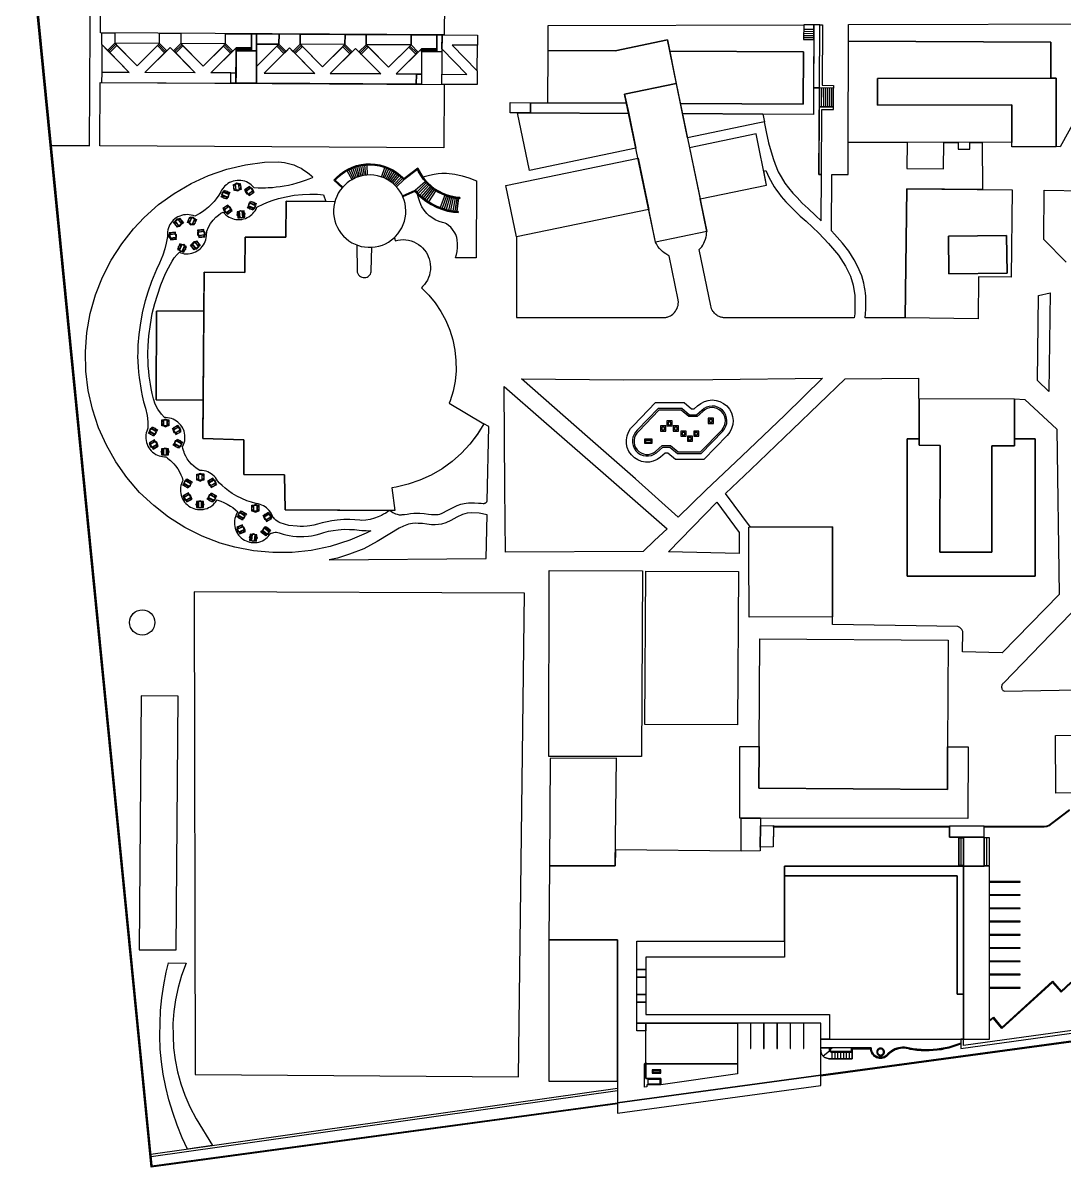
# Model space of a CAD drawing. Header units: centimetres. Extents: x 1797 to 35712, y 12309 to 53018.
# Drawn here: x 2903 to 23342, y 12309 to 34763 of the extents above; entities that cross this region are included whole.
import ezdxf

# ---------------------------------------------------------------- set-up
doc = ezdxf.new("R2010")
doc.units = ezdxf.units.CM
doc.header["$MEASUREMENT"] = 0
for name, color, linetype in [('Chair', 142, 'Continuous'), ('Classrooms', 1, 'Continuous'), ('Entrance', 2, 'Continuous'), ('Furniture', 2, 'Continuous'), ('Labs', 1, 'Continuous'), ('Library', 1, 'Continuous'), ('Meeting rooms', 1, 'Continuous'), ('Offices', 1, 'Continuous'), ('Stairs', 2, 'Continuous'), ('Storage', 40, 'Continuous'), ('Walls', 6, 'Continuous')]:
    doc.layers.add(name, color=color, linetype=linetype)

msp = doc.modelspace()

# ---------------------------------------------------------------- linework, layer by layer
at = {"layer": 'Chair'}
for points in [[(6841, 31451), (6854, 31480), (6965, 31436), (6954, 31407)], [(7067, 31598), (7082, 31478), (7051, 31474), (7035, 31594)], [(7170, 31612), (7186, 31492), (7154, 31488), (7138, 31607)], [(7371, 31530), (7351, 31554), (7255, 31484), (7273, 31459)], [(7443, 31444), (7422, 31468), (7326, 31398), (7345, 31373)], [(6794, 31349), (6808, 31378), (6919, 31335), (6907, 31306)], [(7483, 31218), (7470, 31189), (7358, 31233), (7370, 31262)], [(6827, 31118), (6847, 31093), (6943, 31164), (6925, 31189)], [(6898, 31032), (6918, 31007), (7014, 31078), (6996, 31103)], [(7156, 30939), (7141, 31059), (7109, 31055), (7125, 30935)], [(7260, 30952), (7244, 31072), (7212, 31068), (7228, 30948)], [(7436, 31117), (7423, 31088), (7312, 31131), (7323, 31160)], [(5862, 30849), (5887, 30867), (5962, 30774), (5938, 30755)], [(5953, 30913), (5979, 30932), (6053, 30839), (6029, 30819)], [(6211, 30946), (6165, 30834), (6136, 30846), (6182, 30958)], [(6308, 30906), (6261, 30794), (6232, 30807), (6278, 30918)], [(5776, 30644), (5782, 30613), (5900, 30626), (5897, 30657)], [(5795, 30534), (5800, 30503), (5919, 30516), (5915, 30547)], [(6457, 30676), (6452, 30707), (6333, 30694), (6336, 30663)], [(6476, 30566), (6470, 30597), (6352, 30584), (6355, 30553)], [(5969, 30304), (6016, 30415), (5986, 30428), (5940, 30316)], [(6065, 30264), (6112, 30375), (6082, 30387), (6036, 30276)], [(6293, 30328), (6267, 30310), (6193, 30403), (6217, 30423)], [(6384, 30393), (6358, 30374), (6284, 30468), (6308, 30487)], [(5666, 26976), (5666, 26855), (5634, 26855), (5634, 26976)], [(5770, 26976), (5770, 26855), (5738, 26855), (5738, 26976)], [(5367, 26714), (5383, 26741), (5488, 26683), (5473, 26656)], [(5426, 26809), (5443, 26835), (5547, 26778), (5532, 26751)], [(5941, 26867), (5956, 26839), (5855, 26776), (5838, 26803)], [(6013, 26743), (5996, 26770), (5892, 26712), (5907, 26685)], [(5381, 26522), (5398, 26495), (5503, 26553), (5488, 26580)], [(5977, 26443), (5961, 26416), (5856, 26474), (5871, 26501)], [(6037, 26538), (6020, 26511), (5916, 26568), (5931, 26596)], [(5441, 26428), (5458, 26401), (5562, 26458), (5547, 26486)], [(5658, 26285), (5658, 26406), (5626, 26406), (5626, 26285)], [(5762, 26285), (5762, 26405), (5730, 26405), (5730, 26285)], [(6348, 25910), (6348, 25790), (6316, 25790), (6316, 25910)], [(6452, 25911), (6452, 25790), (6421, 25790), (6421, 25911)], [(6649, 25800), (6632, 25827), (6527, 25770), (6542, 25742)], [(6043, 25692), (6059, 25719), (6164, 25661), (6149, 25634)], [(6102, 25787), (6119, 25813), (6223, 25756), (6208, 25729)], [(6708, 25706), (6691, 25733), (6587, 25675), (6602, 25648)], [(6046, 25482), (6062, 25455), (6167, 25513), (6152, 25540)], [(6105, 25388), (6122, 25361), (6226, 25418), (6211, 25446)], [(6645, 25386), (6628, 25359), (6523, 25416), (6538, 25444)], [(6704, 25480), (6687, 25453), (6583, 25511), (6598, 25538)], [(6342, 25250), (6342, 25371), (6310, 25371), (6310, 25250)], [(6446, 25250), (6446, 25370), (6414, 25370), (6414, 25250)], [(7169, 25161), (7187, 25187), (7290, 25127), (7274, 25100)], [(7431, 25299), (7431, 25179), (7399, 25179), (7399, 25299)], [(7535, 25300), (7535, 25179), (7504, 25179), (7504, 25300)], [(7722, 25161), (7736, 25133), (7635, 25070), (7619, 25097)], [(7107, 25068), (7125, 25095), (7227, 25034), (7212, 25007)], [(7793, 25037), (7777, 25064), (7672, 25006), (7687, 24979)], [(7100, 24865), (7113, 24836), (7224, 24881), (7212, 24910)], [(7148, 24764), (7161, 24735), (7272, 24780), (7260, 24809)], [(7383, 24605), (7394, 24725), (7363, 24728), (7351, 24608)], [(7487, 24595), (7498, 24715), (7467, 24718), (7455, 24598)], [(7691, 24722), (7671, 24698), (7576, 24770), (7595, 24795)], [(7764, 24807), (7743, 24783), (7648, 24855), (7667, 24880)]]:
    msp.add_lwpolyline(points, close=True, dxfattribs=at)
msp.add_lwpolyline([(5187, 16575), (5910, 16570), (5949, 21551), (5226, 21558), (5187, 16575)], dxfattribs=at)
at = {"layer": 'Classrooms'}
for points in [[(4424, 34565), (4432, 35810), (11183, 35772), (11176, 34527), (4424, 34565)], [(4412, 32349), (4419, 33594), (11171, 33556), (11164, 32311), (4412, 32349)]]:
    msp.add_lwpolyline(points, dxfattribs=at)
at = {"layer": 'Entrance'}
msp.add_lwpolyline([(14572, 13572), (14572, 13370), (18564, 13912), (18564, 14114), (14572, 13572)], dxfattribs=at)
at = {"layer": 'Furniture'}
for points in [[(4707, 34363), (5144, 33922), (5586, 34358), (4707, 34363)], [(6003, 34356), (6440, 33914), (6882, 34351), (6003, 34356)], [(4453, 34336), (4450, 33794), (4992, 33791), (4453, 34336)], [(5294, 33789), (5794, 34283), (6288, 33784), (5294, 33789)], [(7090, 34276), (7087, 33779), (6590, 33782), (7090, 34276)], [(7488, 33908), (7491, 34347), (7930, 34345), (7488, 33908)], [(7638, 33776), (8138, 34270), (8632, 33770), (7638, 33776)], [(8347, 34343), (8784, 33901), (9226, 34338), (8347, 34343)], [(8935, 33769), (9434, 34262), (9928, 33763), (8935, 33769)], [(9643, 34335), (10080, 33894), (10522, 34330), (9643, 34335)], [(10230, 33761), (10730, 34255), (10727, 33758), (10230, 33761)], [(11130, 34253), (11127, 33756), (11619, 33753), (11130, 34253)], [(11330, 34326), (11822, 33823), (11825, 34323), (11330, 34326)], [(21740, 31492), (20253, 31509), (20224, 28973), (19437, 28974), (19443, 29060), (19447, 29141), (19452, 29220), (19452, 29289), (19450, 29343), (19447, 29397), (19443, 29459), (19437, 29510), (19426, 29580), (19410, 29656), (19391, 29725), (19369, 29796), (19341, 29869), (19301, 29963), (19220, 30114), (19114, 30281), (18994, 30438), (18835, 30619), (18774, 30684), (18780, 31786), (19106, 31786), (19106, 32425), (20264, 32421), (20257, 31903), (20977, 31897), (20984, 32418), (21264, 32418), (21263, 32288), (21493, 32287), (21494, 32417), (21731, 32417), (21740, 31492)], [(17502, 31578), (17445, 31855), (17490, 31864), (17520, 31793), (17545, 31738), (17576, 31678), (17615, 31605), (17653, 31546), (17696, 31482), (17740, 31422), (17791, 31358), (17836, 31304), (17882, 31252), (17959, 31171), (18023, 31107), (18081, 31051), (18164, 30973), (18276, 30869), (18527, 30635), (18719, 30432), (18910, 30203), (19053, 29990), (19150, 29791), (19203, 29615), (19235, 29413), (19237, 29201), (19231, 29054), (19224, 28974), (16658, 28978), (16643, 28980), (16628, 28983), (16613, 28987), (16598, 28991), (16582, 28997), (16570, 29002), (16554, 29010), (16541, 29017), (16524, 29029), (16507, 29042), (16482, 29064), (16465, 29083), (16451, 29102), (16436, 29126), (16422, 29154), (16412, 29181), (16404, 29211), (16180, 30313), (16206, 30342), (16229, 30371), (16250, 30402), (16270, 30438), (16284, 30470), (16302, 30516), (16314, 30563), (16320, 30592), (16325, 30627), (16327, 30668), (16195, 31308), (17502, 31578)], [(6813, 31387), (6836, 31442), (6944, 31397), (6920, 31342), (6813, 31387)], [(7415, 31475), (7379, 31523), (7285, 31452), (7323, 31404), (7415, 31475)], [(7497, 31145), (7631, 31210), (7725, 31249), (7817, 31282), (7918, 31314), (8074, 31352), (8229, 31383), (8395, 31398), (8535, 31404), (8688, 31399), (8806, 31387), (8847, 31259), (8071, 31262), (8063, 30560), (7269, 30560), (7258, 29863), (6465, 29870), (6458, 29111), (5525, 29108), (5517, 27369), (6441, 27357), (6434, 26608), (7240, 26580), (7240, 25899), (8037, 25894), (8054, 25207), (10100, 25196), (10063, 25169), (10025, 25144), (9984, 25120), (9942, 25098), (9877, 25068), (9805, 25043), (9717, 25019), (9635, 25006), (9554, 24999), (9518, 25004), (9418, 25014), (9318, 25019), (9202, 25017), (9075, 25007), (8966, 24992), (8873, 24974), (8778, 24950), (8687, 24923), (8614, 24907), (8537, 24894), (8484, 24888), (8409, 24882), (8349, 24881), (8286, 24885), (8121, 24900), (7952, 24950), (7927, 24963), (7893, 24986), (7868, 25007), (7845, 25030), (7828, 25050), (7824, 25056), (7818, 25058), (7809, 25057), (7807, 25066), (7794, 25101), (7781, 25128), (7761, 25161), (7739, 25192), (7713, 25220), (7685, 25245), (7658, 25266), (7627, 25285), (7594, 25302), (7558, 25315), (7522, 25325), (7483, 25331), (7476, 25332), (7390, 25356), (7301, 25383), (7198, 25427), (7101, 25474), (7011, 25528), (6938, 25579), (6872, 25631), (6812, 25684), (6763, 25732), (6723, 25776), (6703, 25809), (6681, 25840), (6655, 25868), (6627, 25893), (6600, 25914), (6569, 25933), (6536, 25950), (6500, 25963), (6463, 25973), (6425, 25979), (6387, 25981), (6376, 25981), (6307, 26022), (6258, 26061), (6211, 26104), (6168, 26153), (6125, 26211), (6100, 26258), (6078, 26305), (6066, 26341), (6056, 26374), (6046, 26410), (6039, 26449), (6042, 26454), (6058, 26488), (6070, 26524), (6079, 26561), (6084, 26599), (6085, 26637), (6083, 26675), (6077, 26713), (6067, 26749), (6054, 26784), (6041, 26811), (6021, 26844), (5999, 26875), (5973, 26903), (5945, 26929), (5919, 26949), (5887, 26968), (5854, 26985), (5818, 26998), (5782, 27008), (5743, 27014), (5706, 27017), (5681, 27016), (5623, 27086), (5555, 27183), (5503, 27281), (5466, 27385), (5440, 27488), (5421, 27587), (5407, 27672), (5394, 27750), (5384, 27829), (5374, 27930), (5365, 28029), (5361, 28121), (5357, 28221), (5358, 28284), (5361, 28426), (5378, 28625), (5408, 28846), (5444, 29063), (5494, 29253), (5543, 29420), (5613, 29620), (5706, 29843), (5763, 29958), (5798, 30029), (5832, 30089), (5875, 30150), (5929, 30215), (5975, 30261), (6005, 30250), (6034, 30241), (6071, 30234), (6109, 30231), (6147, 30231), (6184, 30235), (6222, 30243), (6261, 30255), (6293, 30269), (6326, 30287), (6359, 30310), (6386, 30332), (6401, 30347), (6425, 30374), (6447, 30405), (6467, 30438), (6482, 30472), (6495, 30508), (6503, 30545), (6508, 30583), (6512, 30677), (6546, 30754), (6589, 30827), (6636, 30894), (6690, 30948), (6742, 30992), (6792, 31026), (6835, 31051), (6860, 31021), (6889, 30995), (6918, 30972), (6950, 30952), (6984, 30935), (7019, 30922), (7048, 30914), (7085, 30906), (7123, 30903), (7161, 30903), (7198, 30907), (7236, 30915), (7275, 30927), (7307, 30941), (7341, 30960), (7373, 30982), (7400, 31004), (7415, 31020), (7439, 31046), (7461, 31077), (7481, 31110), (7496, 31144), (7497, 31145)], [(7464, 31181), (7441, 31126), (7333, 31171), (7357, 31226), (7464, 31181)], [(6854, 31087), (6891, 31039), (6984, 31110), (6946, 31158), (6854, 31087)], [(12591, 30563), (12591, 28984), (15476, 28979), (15492, 28980), (15507, 28982), (15522, 28984), (15537, 28987), (15553, 28991), (15566, 28996), (15582, 29002), (15596, 29008), (15614, 29017), (15633, 29028), (15659, 29047), (15678, 29065), (15695, 29082), (15713, 29105), (15730, 29130), (15744, 29156), (15756, 29189), (15765, 29217), (15769, 29247), (15772, 29284), (15769, 29327), (15592, 30193), (15561, 30207), (15522, 30228), (15491, 30250), (15456, 30277), (15431, 30301), (15398, 30337), (15368, 30377), (15352, 30401), (15340, 30425), (15323, 30460), (15189, 31100), (12591, 30563)], [(5896, 30872), (5944, 30908), (6015, 30815), (5966, 30779), (5896, 30872)], [(5785, 30603), (5792, 30544), (5909, 30559), (5899, 30619), (5785, 30603)], [(6467, 30607), (6459, 30666), (6343, 30651), (6352, 30591), (6467, 30607)], [(6349, 30370), (6302, 30333), (6230, 30427), (6279, 30462), (6349, 30370)], [(5390, 26748), (5420, 26800), (5522, 26742), (5490, 26690), (5390, 26748)], [(5990, 26777), (5960, 26829), (5858, 26771), (5890, 26719), (5990, 26777)], [(10115, 25196), (10142, 25174), (10166, 25157), (10192, 25141), (10217, 25128), (10253, 25119), (10292, 25111), (10313, 25109), (10332, 25111), (10349, 25113), (10393, 25117), (10449, 25123), (10511, 25133), (10579, 25140), (10630, 25142), (10693, 25141), (10778, 25133), (10862, 25124), (10921, 25117), (10979, 25113), (11024, 25114), (11058, 25117), (11089, 25124), (11136, 25142), (11242, 25198), (11323, 25243), (11426, 25290), (11503, 25318), (11563, 25332), (11605, 25340), (11653, 25344), (11707, 25346), (11765, 25346), (11846, 25341), (11902, 25336), (11939, 25334), (11948, 25333), (11950, 25333), (11954, 25333), (11957, 25334), (11961, 25335), (11966, 25336), (11972, 25338), (11977, 25340), (11982, 25342), (11989, 25346), (11997, 25353), (12008, 25362), (12013, 25368), (12017, 25372), (12020, 25378), (12049, 26841), (11951, 26898), (11820, 26683), (11678, 26496), (11513, 26319), (11332, 26157), (11135, 26015), (10917, 25889), (10697, 25789), (10467, 25709), (10231, 25653), (10143, 25640), (10206, 25196), (10115, 25196)], [(5405, 26488), (5435, 26436), (5536, 26494), (5505, 26546), (5405, 26488)], [(6014, 26503), (5984, 26451), (5882, 26510), (5914, 26562), (6014, 26503)], [(6066, 25727), (6096, 25778), (6198, 25720), (6166, 25668), (6066, 25727)], [(6685, 25740), (6655, 25792), (6553, 25733), (6585, 25682), (6685, 25740)], [(6069, 25448), (6099, 25396), (6200, 25454), (6169, 25506), (6069, 25448)], [(6681, 25446), (6651, 25394), (6549, 25452), (6581, 25504), (6681, 25446)], [(7131, 25102), (7163, 25153), (7263, 25092), (7230, 25041), (7131, 25102)], [(11999, 24254), (12015, 25111), (11861, 25141), (11713, 25151), (11627, 25144), (11530, 25117), (11420, 25066), (11304, 25001), (11207, 24955), (11123, 24926), (11062, 24917), (10993, 24912), (10922, 24915), (10834, 24926), (10748, 24936), (10665, 24942), (10611, 24943), (10550, 24938), (10474, 24923), (10377, 24888), (10292, 24847), (10105, 24736), (9856, 24584), (9596, 24441), (9315, 24337), (9076, 24259), (8913, 24225), (11999, 24254)], [(7770, 25072), (7740, 25124), (7639, 25065), (7670, 25013), (7770, 25072)], [(7119, 24828), (7143, 24773), (7250, 24819), (7225, 24874), (7119, 24828)], [(7736, 24776), (7699, 24729), (7607, 24802), (7645, 24849), (7736, 24776)], [(23602, 21671), (22168, 21641), (22162, 21646), (22154, 21652), (22147, 21659), (22140, 21668), (22135, 21676), (22129, 21686), (22125, 21695), (22123, 21705), (22120, 21716), (22120, 21726), (22120, 21737), (22120, 21748), (22123, 21758), (22126, 21768), (22129, 21778), (22134, 21787), (22141, 21796), (22148, 21804), (22156, 21812), (22890, 22573), (23664, 23370)], [(23449, 19306), (23074, 19024), (23052, 19009), (23029, 18998), (23004, 18989), (22979, 18984), (22953, 18983), (21774, 18983), (21774, 18998), (22953, 18998), (22977, 18999), (23000, 19004), (23023, 19012), (23045, 19022), (23065, 19036), (23449, 19325)], [(21094, 18983), (17636, 18983), (17636, 18998), (21094, 18998), (21094, 18983)], [(21879, 15193), (21953, 15254), (22119, 15052), (23114, 15955), (23284, 15763), (23471, 15937)], [(23471, 15916), (23283, 15742), (23112, 15934), (22118, 15030), (21951, 15233), (21879, 15174), (21879, 15193)]]:
    msp.add_lwpolyline(points, dxfattribs=at)
for points in [[(14937, 32306), (12848, 31869), (12615, 32998), (12867, 32996), (14795, 32985)], [(15949, 32510), (15852, 32982), (17431, 32973), (17462, 32823), (17329, 32795)], [(9732, 24797), (9644, 24748), (9322, 24612), (8934, 24488), (8559, 24411), (8187, 24371), (7809, 24368), (7428, 24403), (7063, 24475), (6775, 24556), (6423, 24690), (6085, 24859), (5764, 25062), (5471, 25290), (5190, 25547), (4944, 25842), (4729, 26146), (4542, 26474), (4389, 26819), (4268, 27185), (4186, 27552), (4140, 27930), (4132, 28309), (4161, 28686), (4227, 29057), (4330, 29424), (4467, 29773), (4637, 30108), (4843, 30430), (5074, 30722), (5281, 30943), (5568, 31197), (5873, 31418), (6204, 31611), (6546, 31768), (6904, 31890), (7274, 31978), (7648, 32028), (7918, 32037), (8040, 32024), (8120, 32006), (8219, 31975), (8302, 31940), (8368, 31909), (8420, 31875), (8472, 31843), (8524, 31802), (8571, 31759), (8595, 31737), (8579, 31725), (8515, 31697), (8447, 31671), (8346, 31635), (8278, 31615), (8196, 31594), (8118, 31575), (8034, 31558), (7951, 31545), (7875, 31536), (7801, 31528), (7721, 31523), (7664, 31521), (7608, 31520), (7553, 31521), (7523, 31522), (7442, 31526), (7412, 31559), (7384, 31584), (7357, 31605), (7326, 31624), (7293, 31641), (7257, 31654), (7220, 31664), (7182, 31670), (7145, 31672), (7107, 31671), (7069, 31666), (7032, 31657), (6996, 31645), (6962, 31629), (6929, 31610), (6898, 31588), (6870, 31562), (6849, 31540), (6826, 31511), (6805, 31479), (6788, 31445), (6749, 31381), (6700, 31313), (6656, 31259), (6603, 31203), (6546, 31148), (6482, 31096), (6429, 31057), (6375, 31022), (6278, 30969), (6243, 30982), (6206, 30992), (6168, 30998), (6130, 31000), (6093, 30999), (6055, 30994), (6018, 30985), (5982, 30973), (5948, 30957), (5915, 30938), (5884, 30916), (5855, 30890), (5834, 30868), (5811, 30839), (5791, 30807), (5774, 30773), (5760, 30738), (5750, 30701), (5743, 30664), (5740, 30626), (5741, 30588), (5743, 30568), (5719, 30443), (5690, 30331), (5649, 30204), (5619, 30126), (5583, 30046), (5524, 29925), (5426, 29691), (5353, 29481), (5301, 29307), (5249, 29105), (5210, 28876), (5179, 28647), (5162, 28436), (5158, 28289), (5156, 28220), (5161, 28112), (5166, 28015), (5175, 27912), (5185, 27806), (5196, 27721), (5209, 27640), (5224, 27551), (5245, 27445), (5274, 27327), (5312, 27200), (5342, 27058), (5356, 26935), (5358, 26807), (5349, 26789), (5335, 26754), (5325, 26717), (5318, 26680), (5315, 26642), (5316, 26604), (5321, 26566), (5329, 26530), (5341, 26493), (5357, 26458), (5375, 26425), (5397, 26395), (5421, 26365), (5450, 26339), (5479, 26317), (5511, 26296), (5545, 26279), (5580, 26266), (5609, 26258), (5646, 26251), (5684, 26247), (5707, 26247), (5720, 26238), (5743, 26221), (5776, 26196), (5802, 26173), (5830, 26148), (5865, 26111), (5899, 26071), (5944, 26011), (5978, 25954), (6006, 25897), (6028, 25842), (6046, 25785), (6031, 25754), (6017, 25719), (6007, 25682), (6000, 25645), (5997, 25607), (5998, 25569), (6003, 25531), (6011, 25494), (6023, 25458), (6038, 25423), (6057, 25390), (6078, 25360), (6103, 25330), (6132, 25304), (6161, 25281), (6193, 25261), (6227, 25244), (6262, 25231), (6291, 25223), (6328, 25215), (6366, 25212), (6404, 25212), (6441, 25216), (6479, 25224), (6518, 25236), (6550, 25250), (6584, 25269), (6616, 25291), (6643, 25313), (6658, 25329), (6682, 25355), (6715, 25401), (6748, 25391), (6786, 25378), (6850, 25352), (6914, 25320), (6978, 25281), (7022, 25251), (7078, 25206), (7122, 25166), (7106, 25140), (7089, 25106), (7075, 25071), (7065, 25034), (7058, 24997), (7055, 24959), (7056, 24921), (7061, 24883), (7069, 24846), (7081, 24810), (7096, 24775), (7115, 24742), (7137, 24712), (7161, 24682), (7190, 24656), (7219, 24634), (7251, 24613), (7285, 24596), (7320, 24583), (7349, 24575), (7386, 24568), (7424, 24564), (7462, 24564), (7499, 24568), (7537, 24576), (7576, 24588), (7608, 24602), (7642, 24621), (7674, 24643), (7701, 24665), (7716, 24681), (7740, 24707), (7770, 24748), (7777, 24747), (7784, 24748), (7808, 24758), (7832, 24764), (7855, 24767), (7881, 24767), (7908, 24764), (7931, 24758), (7955, 24748), (8012, 24731), (8063, 24718), (8129, 24704), (8201, 24692), (8272, 24685), (8346, 24681), (8419, 24683), (8507, 24690), (8571, 24700), (8658, 24717), (8729, 24737), (8813, 24764), (8903, 24786), (8997, 24804), (9093, 24818), (9207, 24825), (9313, 24824), (9411, 24819), (9506, 24807), (9554, 24799), (9640, 24800)], [(6868, 31467), (6819, 31438), (6804, 31385), (6833, 31333), (6889, 31317), (6938, 31346), (6952, 31404), (6923, 31454)], [(7100, 31615), (7052, 31586), (7037, 31532), (7066, 31480), (7121, 31465), (7170, 31494), (7185, 31551), (7155, 31602)], [(7134, 31605), (7149, 31488), (7090, 31480), (7074, 31597)], [(7342, 31539), (7396, 31523), (7424, 31475), (7409, 31418), (7360, 31389), (7305, 31404), (7276, 31456), (7292, 31512)], [(7409, 31101), (7458, 31130), (7473, 31183), (7444, 31235), (7388, 31250), (7340, 31222), (7325, 31164), (7354, 31114)], [(6928, 31023), (6874, 31039), (6845, 31086), (6860, 31144), (6910, 31173), (6964, 31158), (6993, 31106), (6978, 31050)], [(7193, 30931), (7139, 30947), (7111, 30995), (7126, 31052), (7175, 31081), (7230, 31066), (7259, 31014), (7243, 30958)], [(7223, 30949), (7208, 31066), (7148, 31059), (7164, 30941)], [(5984, 30914), (5927, 30913), (5887, 30874), (5887, 30815), (5927, 30774), (5984, 30774), (6025, 30817), (6025, 30875)], [(6249, 30943), (6193, 30942), (6153, 30904), (6152, 30844), (6192, 30803), (6249, 30804), (6290, 30846), (6290, 30905)], [(6273, 30918), (6228, 30809), (6172, 30832), (6218, 30941)], [(5816, 30512), (5777, 30552), (5777, 30608), (5818, 30650), (5876, 30651), (5915, 30610), (5915, 30551), (5873, 30510)], [(6435, 30698), (6475, 30658), (6475, 30602), (6433, 30560), (6376, 30560), (6336, 30600), (6337, 30659), (6379, 30700)], [(5997, 30279), (5958, 30319), (5958, 30375), (5999, 30417), (6057, 30418), (6097, 30377), (6096, 30318), (6054, 30277)], [(6032, 30279), (6078, 30388), (6022, 30411), (5977, 30302)], [(6262, 30328), (6318, 30329), (6358, 30367), (6359, 30427), (6319, 30468), (6262, 30468), (6220, 30425), (6221, 30367)], [(23041, 27528), (22819, 27742), (22836, 29410), (23068, 29468)], [(15548, 24834), (15304, 24605), (15077, 24387), (12374, 24376), (12362, 25631), (12353, 27628), (13131, 26948), (14292, 25934)], [(20260, 23906), (22774, 23907), (22774, 23907), (22773, 26598), (22773, 26598), (22367, 26598), (22369, 27387), (22569, 27375), (23196, 26787), (23243, 23548), (22124, 22399), (21349, 22421), (21354, 22821), (21350, 22833), (21342, 22847), (21332, 22860), (21322, 22873), (21310, 22885), (21310, 22886), (21296, 22896), (21284, 22905), (21257, 22917), (18793, 22957), (18796, 23108), (18798, 23108), (18793, 24873), (17183, 24868), (16698, 25525), (17192, 26001), (18010, 26786), (19042, 27780), (20482, 27791), (20483, 27390), (20499, 27390), (20499, 27390), (20496, 26598), (20262, 26598), (20260, 26598)], [(5701, 26988), (5650, 26966), (5628, 26915), (5650, 26860), (5703, 26837), (5755, 26859), (5777, 26914), (5754, 26968)], [(5733, 26974), (5733, 26856), (5673, 26856), (5673, 26974)], [(15546, 26853), (15646, 26853), (15646, 26953), (15546, 26953)], [(16358, 26903), (16458, 26903), (16458, 27003), (16358, 27003)], [(16383, 26928), (16433, 26928), (16433, 26978), (16383, 26978)], [(5454, 26821), (5403, 26798), (5381, 26747), (5403, 26692), (5456, 26670), (5508, 26692), (5530, 26747), (5507, 26801)], [(5925, 26850), (5977, 26827), (5999, 26776), (5977, 26721), (5924, 26699), (5872, 26721), (5850, 26776), (5873, 26830)], [(15421, 26753), (15521, 26753), (15521, 26853), (15421, 26853)], [(15446, 26778), (15496, 26778), (15496, 26828), (15446, 26828)], [(15571, 26878), (15621, 26878), (15621, 26928), (15571, 26928)], [(15671, 26753), (15771, 26753), (15771, 26853), (15671, 26853)], [(15696, 26778), (15746, 26778), (15746, 26828), (15696, 26828)], [(15821, 26653), (15921, 26653), (15921, 26753), (15821, 26753)], [(15846, 26678), (15896, 26678), (15896, 26728), (15846, 26728)], [(16071, 26653), (16171, 26653), (16171, 26753), (16071, 26753)], [(16096, 26678), (16146, 26678), (16146, 26728), (16096, 26728)], [(5469, 26415), (5417, 26438), (5395, 26489), (5418, 26544), (5471, 26566), (5523, 26544), (5545, 26489), (5522, 26435)], [(5949, 26431), (6001, 26453), (6023, 26504), (6000, 26560), (5948, 26582), (5895, 26560), (5873, 26505), (5896, 26451)], [(15108, 26516), (15258, 26516), (15258, 26591), (15108, 26591)], [(15128, 26536), (15238, 26536), (15238, 26571), (15128, 26571)], [(15946, 26553), (16046, 26553), (16046, 26653), (15946, 26653)], [(15971, 26578), (16021, 26578), (16021, 26628), (15971, 26628)], [(5693, 26273), (5642, 26295), (5620, 26346), (5642, 26401), (5695, 26424), (5747, 26402), (5769, 26346), (5746, 26293)], [(5725, 26286), (5725, 26405), (5665, 26405), (5665, 26286)], [(6384, 25923), (6332, 25900), (6310, 25849), (6333, 25794), (6385, 25772), (6438, 25794), (6460, 25849), (6437, 25903)], [(6416, 25909), (6416, 25791), (6356, 25791), (6356, 25909)], [(6130, 25799), (6079, 25776), (6057, 25726), (6079, 25670), (6132, 25648), (6184, 25670), (6206, 25725), (6183, 25779)], [(6620, 25813), (6672, 25790), (6694, 25739), (6672, 25684), (6619, 25661), (6567, 25684), (6545, 25739), (6568, 25792)], [(6133, 25375), (6082, 25398), (6060, 25449), (6082, 25504), (6135, 25526), (6187, 25504), (6209, 25449), (6186, 25395)], [(6377, 25238), (6326, 25260), (6304, 25311), (6326, 25366), (6379, 25389), (6431, 25367), (6453, 25311), (6430, 25258)], [(6616, 25373), (6668, 25396), (6690, 25447), (6667, 25502), (6615, 25524), (6562, 25502), (6540, 25447), (6563, 25393)], [(6410, 25251), (6410, 25369), (6349, 25369), (6349, 25251)], [(7198, 25173), (7146, 25152), (7122, 25101), (7143, 25046), (7195, 25022), (7248, 25042), (7271, 25097), (7250, 25151)], [(7467, 25312), (7415, 25289), (7393, 25239), (7416, 25183), (7468, 25161), (7521, 25183), (7543, 25238), (7520, 25292)], [(7499, 25298), (7499, 25180), (7439, 25180), (7439, 25298)], [(16961, 24350), (15576, 24385), (16524, 25356), (16963, 24762)], [(7706, 25144), (7757, 25122), (7779, 25071), (7757, 25015), (7704, 24993), (7652, 25015), (7630, 25070), (7653, 25124)], [(7174, 24749), (7126, 24777), (7110, 24830), (7139, 24882), (7194, 24898), (7243, 24870), (7258, 24813), (7229, 24762)], [(7417, 24589), (7368, 24617), (7351, 24669), (7378, 24722), (7433, 24740), (7483, 24713), (7500, 24656), (7472, 24604)], [(7451, 24600), (7462, 24718), (7402, 24723), (7391, 24606)], [(7662, 24714), (7716, 24729), (7745, 24776), (7731, 24834), (7682, 24864), (7627, 24849), (7597, 24798), (7612, 24741)], [(22479, 17913), (21879, 17913), (21879, 17903), (22479, 17903)], [(22479, 17653), (21879, 17653), (21879, 17643), (22479, 17643)], [(22479, 17393), (21879, 17393), (21879, 17383), (22479, 17383)], [(22479, 17133), (21879, 17133), (21879, 17123), (22479, 17123)], [(22479, 16873), (21879, 16873), (21879, 16863), (22479, 16863)], [(22479, 16613), (21879, 16613), (21879, 16603), (22479, 16603)], [(22479, 16353), (21879, 16353), (21879, 16343), (22479, 16343)], [(22479, 16093), (21879, 16093), (21879, 16083), (22479, 16083)], [(22479, 15833), (21879, 15833), (21879, 15823), (22479, 15823)], [(17183, 14635), (17193, 14635), (17193, 15135), (17183, 15135)], [(17443, 14635), (17453, 14635), (17453, 15135), (17443, 15135)], [(17703, 14635), (17713, 14635), (17713, 15135), (17703, 15135)], [(17963, 14635), (17973, 14635), (17973, 15135), (17963, 15135)], [(18223, 14635), (18233, 14635), (18233, 15135), (18223, 15135)], [(19680, 14522), (19685, 14517), (19690, 14511), (19696, 14507), (19702, 14503), (19709, 14500), (19716, 14497), (19721, 14496), (19729, 14494), (19736, 14493), (19743, 14494), (19751, 14494), (19758, 14496), (19766, 14498), (19772, 14501), (19778, 14505), (19785, 14509), (19790, 14513), (19793, 14516), (19798, 14521), (19802, 14527), (19806, 14534), (19809, 14541), (19811, 14548), (19813, 14555), (19814, 14562), (19814, 14570), (19814, 14577), (19813, 14584), (19811, 14591), (19808, 14598), (19806, 14604), (19802, 14610), (19797, 14616), (19792, 14622), (19787, 14626), (19782, 14630), (19776, 14634), (19769, 14637), (19762, 14640), (19755, 14642), (19748, 14643), (19740, 14644), (19733, 14643), (19726, 14642), (19718, 14641), (19711, 14638), (19705, 14635), (19698, 14631), (19692, 14627), (19687, 14622), (19682, 14618), (19678, 14612), (19674, 14606), (19671, 14599), (19668, 14592), (19666, 14585), (19665, 14578), (19664, 14571), (19664, 14563), (19665, 14556), (19667, 14549), (19669, 14541), (19672, 14535), (19676, 14528)], [(19692, 14532), (19696, 14527), (19700, 14523), (19705, 14519), (19710, 14516), (19715, 14514), (19720, 14511), (19725, 14510), (19731, 14509), (19737, 14508), (19743, 14509), (19748, 14509), (19754, 14510), (19760, 14512), (19765, 14514), (19771, 14517), (19776, 14521), (19780, 14524), (19782, 14527), (19786, 14531), (19789, 14536), (19792, 14541), (19795, 14546), (19797, 14552), (19798, 14558), (19799, 14563), (19799, 14569), (19799, 14575), (19798, 14581), (19796, 14587), (19794, 14592), (19792, 14597), (19789, 14602), (19786, 14606), (19782, 14611), (19777, 14615), (19773, 14618), (19768, 14621), (19763, 14624), (19758, 14626), (19752, 14627), (19746, 14628), (19740, 14629), (19734, 14628), (19728, 14628), (19722, 14626), (19717, 14624), (19711, 14622), (19706, 14619), (19702, 14615), (19697, 14611), (19694, 14608), (19690, 14603), (19687, 14598), (19684, 14593), (19682, 14588), (19681, 14582), (19679, 14576), (19679, 14570), (19679, 14564), (19680, 14558), (19681, 14553), (19683, 14547), (19685, 14541), (19688, 14536)], [(15253, 14155), (15428, 14155), (15428, 14215), (15253, 14215)], [(15268, 14170), (15413, 14170), (15413, 14200), (15268, 14200)]]:
    msp.add_lwpolyline(points, close=True, dxfattribs=at)
at = {"layer": 'Labs'}
for points in [[(14753, 33186), (13206, 33194), (13212, 34222), (14527, 34214), (15555, 34427), (15730, 33576), (14715, 33367), (14753, 33186)], [(15811, 33180), (15600, 34208), (18227, 34193), (18221, 33166), (15811, 33180)], [(15323, 30460), (14715, 33367), (15730, 33576), (16327, 30668), (15323, 30460)], [(16195, 31308), (17502, 31578), (17295, 32584), (15989, 32314), (16195, 31308)], [(17854, 18213), (17854, 18023), (21244, 18023), (21244, 15700), (21364, 15700), (21364, 18213), (17854, 18213)], [(18734, 15305), (18734, 14817), (21364, 14817), (21364, 15700), (21244, 15700), (21244, 18023), (17854, 18023), (17854, 16430), (15133, 16430), (15133, 15305), (18734, 15305)]]:
    msp.add_lwpolyline(points, dxfattribs=at)
for points in [[(15189, 31100), (12591, 30563), (12383, 31569), (14979, 32106)], [(29273, 19682), (23181, 19650), (23175, 20782), (29266, 20814)]]:
    msp.add_lwpolyline(points, close=True, dxfattribs=at)
at = {"layer": 'Library'}
for points in [[(9152, 30631), (9197, 30576), (9249, 30529), (9303, 30487), (9363, 30449), (9425, 30418), (9491, 30393), (9544, 30378), (9611, 30365), (9682, 30359), (9752, 30359), (9820, 30366), (9890, 30381), (9962, 30404), (10021, 30429), (10083, 30463), (10142, 30504), (10192, 30546), (10220, 30573), (10264, 30623), (10305, 30679), (10341, 30741), (10370, 30804), (10393, 30869), (10409, 30938), (10419, 31007), (10421, 31077), (10417, 31147), (10405, 31217), (10387, 31284), (10363, 31349), (10339, 31399), (10304, 31459), (10262, 31516), (10214, 31569), (10163, 31615), (10114, 31652), (10055, 31689), (9994, 31719), (9929, 31743), (9861, 31762), (9791, 31773), (9721, 31778), (9652, 31775), (9583, 31766), (9514, 31750), (9448, 31727), (9385, 31698), (9324, 31662), (9267, 31622), (9214, 31574), (9176, 31534), (9133, 31480), (9095, 31420), (9063, 31358), (9038, 31294), (9019, 31226), (9007, 31157), (9002, 31087), (9003, 31017), (9012, 30947), (9027, 30879), (9049, 30812), (9077, 30748), (9112, 30687)], [(11387, 27735), (11348, 27536), (11290, 27343), (11274, 27298), (11951, 26898), (11824, 26691), (11678, 26496), (11513, 26319), (11332, 26157), (11135, 26015), (10917, 25889), (10697, 25789), (10467, 25709), (10231, 25653), (10143, 25640), (10206, 25196), (8054, 25207), (8037, 25894), (7240, 25899), (7240, 26580), (6434, 26608), (6465, 29870), (7258, 29863), (7269, 30560), (8063, 30560), (8071, 31262), (9028, 31258), (9019, 31226), (9007, 31157), (9002, 31087), (9003, 31017), (9012, 30947), (9027, 30879), (9049, 30812), (9077, 30748), (9112, 30687), (9152, 30631), (9197, 30576), (9249, 30529), (9303, 30487), (9363, 30449), (9425, 30418), (9457, 30406), (9464, 29892), (9468, 29871), (9475, 29848), (9492, 29821), (9511, 29800), (9532, 29785), (9557, 29773), (9580, 29767), (9609, 29765), (9634, 29768), (9659, 29776), (9683, 29788), (9706, 29809), (9717, 29823), (9725, 29834), (9735, 29856), (9742, 29878), (9743, 29900), (9753, 30359), (9820, 30366), (9890, 30381), (9962, 30404), (10021, 30429), (10083, 30463), (10142, 30504), (10196, 30549), (10212, 30488), (10264, 30500), (10316, 30507), (10369, 30509), (10423, 30506), (10475, 30497), (10527, 30484), (10576, 30465), (10624, 30442), (10669, 30414), (10712, 30381), (10750, 30346), (10785, 30306), (10817, 30262), (10843, 30216), (10861, 30180), (10879, 30130), (10893, 30079), (10901, 30025), (10904, 29972), (10902, 29919), (10894, 29867), (10883, 29815), (10865, 29765), (10843, 29717), (10815, 29670), (10784, 29628), (10749, 29588), (10725, 29565), (10869, 29423), (10997, 29267), (11110, 29100), (11207, 28921), (11285, 28734), (11344, 28540), (11385, 28341), (11405, 28140), (11407, 27937)]]:
    msp.add_lwpolyline(points, close=True, dxfattribs=at)
msp.add_lwpolyline([(6441, 27357), (5517, 27369), (5525, 29108), (6458, 29111), (6441, 27357)], dxfattribs=at)
at = {"layer": 'Meeting rooms'}
for points in [[(21056, 20556), (21051, 19722), (17350, 19744), (17355, 20562), (17368, 22674), (21069, 22651)], [(21455, 19147), (17380, 19155), (17003, 19156), (16974, 19156), (16976, 20563), (17355, 20562), (17350, 19744), (21051, 19722), (21056, 20556), (21458, 20555)]]:
    msp.add_lwpolyline(points, close=True, dxfattribs=at)
at = {"layer": 'Offices'}
for points in [[(22318, 32415), (19106, 32425), (19111, 34401), (23084, 34387), (23082, 33676), (19678, 33674), (19678, 33150), (22317, 33153)], [(23189, 32333), (22318, 32333), (22318, 32415), (22317, 33153), (19678, 33150), (19678, 33674), (23082, 33676), (23188, 33676)], [(21654, 28956), (20224, 28973), (20253, 31509), (22324, 31486), (22305, 29774), (21664, 29781)], [(22222, 29853), (21080, 29838), (21071, 30576), (22212, 30592)], [(22222, 29853), (22212, 30592), (21071, 30576), (21080, 29838)], [(21921, 24374), (20902, 24377), (20906, 26472), (20496, 26474), (20496, 26598), (20499, 27390), (20499, 27390), (22369, 27385), (22367, 26598), (22366, 26460), (21925, 26461)], [(22774, 23907), (20260, 23907), (20262, 26598), (20496, 26598), (20496, 26474), (20906, 26472), (20902, 24377), (21922, 24374), (21925, 26461), (22366, 26460), (22367, 26598), (22773, 26598)], [(18793, 23108), (17157, 23104), (17153, 24349), (17153, 24349), (17152, 24868), (18793, 24872)], [(17375, 18590), (17374, 18514), (17000, 18508), (17003, 19156), (17380, 19155), (17379, 19008)], [(17629, 18593), (17375, 18590), (17379, 19008), (17636, 19011)], [(16933, 14335), (15133, 14335), (15133, 15135), (16933, 15135)]]:
    msp.add_lwpolyline(points, close=True, dxfattribs=at)
at = {"layer": 'Stairs'}
for p, q in [((18229, 34598), (18429, 34597)), ((18230, 34638), (18430, 34637)), ((18229, 34558), (18429, 34557)), ((18229, 34518), (18429, 34517)), ((18229, 34478), (18429, 34477)), ((18578, 33486), (18576, 33116)), ((18618, 33486), (18616, 33116)), ((18658, 33486), (18656, 33116)), ((18698, 33486), (18696, 33116)), ((18738, 33485), (18736, 33115)), ((18778, 33485), (18776, 33115)), ((9422, 31715), (9341, 31897)), ((9452, 31728), (9379, 31914)), ((9482, 31739), (9418, 31928)), ((9513, 31749), (9457, 31941)), ((9544, 31757), (9497, 31951)), ((9575, 31764), (9537, 31960)), ((9607, 31769), (9578, 31967)), ((9638, 31773), (9618, 31972)), ((9671, 31776), (9659, 31975)), ((9943, 31738), (10008, 31927)), ((9974, 31726), (10048, 31912)), ((10004, 31714), (10086, 31896)), ((9393, 31702), (9303, 31880)), ((10033, 31700), (10123, 31878)), ((10061, 31685), (10160, 31859)), ((10088, 31668), (10195, 31837)), ((10116, 31651), (10230, 31815)), ((10141, 31632), (10262, 31790)), ((10167, 31612), (10295, 31765)), ((10191, 31590), (10326, 31737)), ((10214, 31568), (10356, 31709)), ((10822, 31625, 19), (10635, 31444, 19)), ((10846, 31601, 19), (10665, 31414, 19)), ((10871, 31578, 19), (10697, 31385, 19)), ((10896, 31555, 19), (10728, 31356, 19)), ((10923, 31533, 19), (10761, 31329, 19)), ((10950, 31512, 19), (10795, 31303, 19)), ((10977, 31491, 19), (10829, 31277, 19)), ((11006, 31473, 19), (10865, 31254, 19)), ((11188, 31381, 19), (11093, 31139, 19)), ((11220, 31369, 19), (11133, 31124, 19)), ((11253, 31358, 19), (11174, 31111, 19)), ((11286, 31349, 19), (11215, 31099, 19)), ((11319, 31341, 19), (11256, 31088, 19)), ((11352, 31334, 19), (11298, 31080, 19)), ((11386, 31328, 19), (11340, 31072, 19)), ((11420, 31324, 19), (11382, 31066, 19)), ((18739, 14587), (18614, 14487))]:
    msp.add_line(p, q, dxfattribs=at)
for points in [[(2923, 37800), (3460, 32355), (4210, 32351), (4229, 35809)], [(11126, 33556), (11127, 33756), (11619, 33753), (11130, 34253), (11132, 34527), (11826, 34523), (11825, 34323), (11330, 34326), (11822, 33823), (11821, 33552), (11126, 33556)], [(4992, 33791), (4450, 33794), (4449, 33594), (6986, 33580), (6987, 33780), (6592, 33782), (6980, 34167), (6839, 34309), (6440, 33914), (6045, 34313), (5903, 34173), (6288, 33784), (5294, 33789), (5684, 34174), (5543, 34316), (5144, 33922), (4749, 34321), (4607, 34180), (4992, 33791)], [(17431, 32973), (17462, 32823), (17456, 32822), (17496, 32626), (17538, 32410), (17629, 32103), (17667, 31990), (17732, 31838), (17785, 31742), (17860, 31618), (17929, 31525), (18016, 31423), (18100, 31334), (18201, 31228), (18321, 31118), (18462, 30986), (18575, 30880), (18580, 31789), (18528, 31790), (18538, 33486), (18423, 33487), (18420, 32965), (17431, 32973)], [(4210, 32351), (3460, 32355)], [(11810, 31665), (11801, 30155), (11394, 30155), (11412, 30218), (11425, 30274), (11433, 30357), (11435, 30430), (11428, 30507), (11423, 30550), (11404, 30607), (11382, 30644), (11339, 30710), (11301, 30756), (11261, 30787), (11218, 30818), (11190, 30833), (11139, 30845), (11075, 30864), (10998, 30900), (10931, 30942), (10879, 30978), (10833, 31023), (10778, 31085), (10734, 31153), (10712, 31201), (10692, 31249), (10673, 31312), (10652, 31398), (10721, 31335), (10814, 31263), (10919, 31197), (11029, 31142), (11142, 31099), (11240, 31071), (11356, 31048), (11447, 31040), (11449, 31060), (11424, 31062), (11454, 31321), (11478, 31318), (11479, 31338), (11399, 31346), (11310, 31363), (11237, 31384), (11150, 31417), (11066, 31459), (10986, 31509), (10915, 31565), (10844, 31630), (10782, 31704), (10757, 31739), (10883, 31773), (10978, 31793), (11055, 31807), (11130, 31813), (11220, 31812), (11380, 31793), (11526, 31760), (11655, 31719), (11810, 31665)], [(23382, 30070), (22944, 30513), (22950, 31479), (23732, 31470)], [(6284, 14127), (12632, 14083), (12747, 23572), (6266, 23601), (6284, 14127)], [(18564, 14114), (18564, 15135), (16933, 15135), (16933, 14139), (15428, 13926), (15153, 13926), (15153, 13887), (15103, 13880), (15103, 14335), (15133, 14365), (15133, 14985), (14956, 14985), (14956, 16740), (17854, 16740), (17854, 18213), (21364, 18213), (21364, 18228), (21274, 18228), (21274, 18768), (21364, 18768), (21364, 18783), (21094, 18783), (21094, 18983), (17636, 18983), (17629, 18593), (17375, 18590), (17374, 18514), (17000, 18508), (14535, 18534), (14531, 18224), (13239, 18223), (13230, 16767), (14572, 16767), (14572, 13998), (14572, 13572), (18564, 14114)], [(21319, 18228), (21319, 18768)], [(21827, 18228), (21827, 18768)], [(6106, 16309), (6018, 16067), (5950, 15834), (5899, 15595), (5867, 15363), (5849, 15126), (5850, 14880), (5862, 14653), (5892, 14417), (5939, 14181), (6007, 13943), (6085, 13718), (6180, 13490), (6305, 13256), (6627, 12733), (6137, 12663), (6032, 12881), (5932, 13131), (5847, 13379), (5768, 13629), (5708, 13879), (5660, 14132), (5625, 14378), (5601, 14627), (5593, 14883), (5596, 15131), (5607, 15384), (5632, 15631), (5669, 15883), (5718, 16132), (5764, 16315), (6106, 16309)], [(26224, 15153), (18564, 14114), (18564, 14607), (18565, 14588), (18568, 14572), (18572, 14555), (18580, 14535), (18588, 14520), (18597, 14507), (18606, 14496), (18618, 14483), (18633, 14470), (18646, 14462), (18664, 14452), (18685, 14444), (18710, 14439), (18726, 14437), (19184, 14437), (19184, 14632), (19540, 14632), (19541, 14622), (19546, 14596), (19554, 14571), (19566, 14547), (19580, 14526), (19597, 14506), (19616, 14489), (19638, 14475), (19661, 14463), (19686, 14455), (19711, 14449), (19738, 14447), (19763, 14449), (19789, 14454), (19814, 14462), (19838, 14473), (19859, 14487), (19879, 14504), (19905, 14533), (19931, 14556), (19961, 14579), (19992, 14598), (20026, 14614), (20061, 14627), (20096, 14637), (20132, 14644), (20169, 14647), (20207, 14647), (20244, 14643), (20279, 14636), (20312, 14626), (20374, 14616), (20451, 14606), (20534, 14599), (20613, 14596), (20692, 14597), (20773, 14601), (20852, 14608), (20932, 14620), (21010, 14634), (21087, 14652), (21164, 14674), (21240, 14699), (21314, 14727), (21314, 14636), (33890, 16375)], [(18790, 14437), (18790, 14567)], [(18847, 14437), (18847, 14567)], [(18903, 14437), (18903, 14567)], [(18959, 14437), (18959, 14567)], [(19015, 14437), (19015, 14567)], [(19072, 14437), (19072, 14567)], [(19128, 14437), (19128, 14567)], [(15428, 13926), (15428, 14045), (15133, 14045), (15133, 14335), (16933, 14335), (16933, 14139), (15428, 13926)]]:
    msp.add_lwpolyline(points, dxfattribs=at)
for points in [[(18420, 32965), (17431, 32973), (15852, 32982), (15811, 33180), (18221, 33166), (18227, 34193), (15600, 34208), (15555, 34427), (14527, 34214), (13212, 34222), (13211, 34713), (18230, 34726), (18228, 34438), (18428, 34437), (18423, 33487)], [(18228, 34438), (18428, 34437), (18430, 34726), (18230, 34726)], [(18423, 33487), (18538, 33486), (18545, 34726), (18430, 34726)], [(23262, 32333), (23189, 32335), (23188, 33676), (23082, 33676), (23084, 34387), (19111, 34401), (19111, 34728), (24599, 34742)], [(4707, 34363), (4565, 34223), (4453, 34336), (4454, 34565), (4708, 34564)], [(4586, 34201), (4565, 34223), (4707, 34363), (4728, 34342)], [(5726, 34216), (5705, 34195), (5564, 34337), (5586, 34358)], [(6003, 34356), (5861, 34215), (5794, 34283), (5726, 34216), (5586, 34358), (5587, 34559), (6004, 34556)], [(5882, 34194), (5861, 34215), (6003, 34356), (6024, 34335)], [(7390, 34274), (7090, 34276), (7022, 34209), (6882, 34351), (6883, 34551), (7392, 34548)], [(7490, 34213), (7390, 34214), (7390, 34244), (7390, 34274), (7392, 34548), (7492, 34548)], [(7930, 34345), (7490, 34347), (7492, 34548), (7931, 34545)], [(8347, 34343), (8205, 34202), (8138, 34270), (8070, 34203), (7930, 34345), (7931, 34545), (8348, 34543)], [(9226, 34338), (8347, 34343), (8348, 34543), (9227, 34538)], [(9643, 34335), (9501, 34195), (9434, 34262), (9366, 34195), (9226, 34338), (9227, 34538), (9644, 34535)], [(10522, 34330), (9643, 34335), (9644, 34535), (10523, 34530)], [(11030, 34253), (10730, 34255), (10662, 34188), (10522, 34330), (10523, 34530), (11032, 34527)], [(11130, 34193), (11030, 34193), (11030, 34223), (11030, 34253), (11032, 34527), (11132, 34527)], [(4607, 34180), (4586, 34201), (4728, 34342), (4749, 34321)], [(5705, 34195), (5684, 34174), (5543, 34316), (5564, 34337)], [(5903, 34173), (5882, 34194), (6024, 34335), (6045, 34313)], [(7001, 34188), (6980, 34167), (6839, 34309), (6860, 34330)], [(7022, 34209), (7001, 34188), (6860, 34330), (6882, 34351)], [(7486, 33584), (7486, 33577), (7086, 33579), (7090, 34216), (7390, 34214), (7490, 34213)], [(7390, 34244), (7090, 34246), (7090, 34276), (7390, 34274)], [(7390, 34214), (7090, 34216), (7090, 34246), (7390, 34244)], [(10626, 33559), (7486, 33577), (7486, 33584), (7488, 33908), (7887, 34303), (8028, 34161), (7638, 33776), (8632, 33770), (8247, 34159), (8389, 34300), (8784, 33901), (9183, 34295), (9324, 34153), (8935, 33769), (9928, 33763), (9543, 34152), (9685, 34293), (10080, 33894), (10479, 34288), (10619, 34146), (10230, 33761), (10627, 33759)], [(8049, 34182), (8028, 34161), (7887, 34303), (7908, 34324)], [(8070, 34203), (8049, 34182), (7908, 34324), (7930, 34345)], [(8226, 34181), (8205, 34202), (8347, 34343), (8368, 34321)], [(8247, 34159), (8226, 34181), (8368, 34321), (8389, 34300)], [(9345, 34174), (9324, 34153), (9183, 34295), (9204, 34316)], [(9366, 34195), (9345, 34174), (9204, 34316), (9226, 34338)], [(9522, 34173), (9501, 34195), (9643, 34335), (9664, 34314)], [(9543, 34152), (9522, 34173), (9664, 34314), (9685, 34293)], [(10641, 34167), (10619, 34146), (10479, 34288), (10500, 34309)], [(10662, 34188), (10641, 34167), (10500, 34309), (10522, 34330)], [(11030, 34193), (10729, 34195), (10730, 34225), (11030, 34223)], [(11030, 34223), (10730, 34225), (10730, 34255), (11030, 34253)], [(11130, 34253), (11127, 33756), (11619, 33753)], [(7086, 33579), (6986, 33580), (6987, 33780), (7087, 33779)], [(10726, 33558), (10626, 33559), (10627, 33759), (10727, 33758)], [(18536, 33116), (18816, 33115), (18818, 33485), (18538, 33486)], [(12867, 32996), (12615, 32998), (12468, 32999), (12468, 33199), (12869, 33196)], [(14795, 32985), (12867, 32996), (12869, 33196), (13206, 33194), (14753, 33186)], [(10227, 31817), (10291, 31769), (10356, 31710), (10382, 31681), (10234, 31546), (10214, 31569), (10163, 31615), (10114, 31652), (10055, 31689), (9994, 31719), (9929, 31743), (9861, 31762), (9791, 31773), (9721, 31778), (9652, 31775), (9583, 31766), (9514, 31750), (9448, 31727), (9385, 31698), (9365, 31686), (9267, 31861), (9293, 31876), (9374, 31913), (9459, 31942), (9546, 31962), (9635, 31974), (9724, 31977), (9813, 31972), (9903, 31957), (9990, 31934), (10074, 31902), (10152, 31863)], [(11424, 31062), (11359, 31068), (11245, 31091), (11149, 31118), (11037, 31160), (10928, 31215), (10825, 31280), (10734, 31351), (10641, 31436), (10604, 31481), (10800, 31651), (10830, 31616), (10902, 31549), (10975, 31493), (11056, 31441), (11142, 31399), (11230, 31365), (11305, 31344), (11396, 31326), (11454, 31321)], [(16310, 25594), (15767, 25066), (14928, 25816), (13987, 26639), (12690, 27780), (14690, 27756), (16448, 27764), (18597, 27789), (17862, 27064), (17019, 26263)], [(15049, 20370), (13226, 20367), (13233, 24020), (15067, 24012)], [(16931, 20985), (15114, 20992), (15129, 24004), (16948, 23994)], [(13239, 18223), (14531, 18224), (14555, 20334), (13253, 20328)], [(21094, 18783), (21774, 18783), (21774, 18998), (21094, 18998)], [(21274, 18228), (21364, 18228), (21364, 18768), (21274, 18768)], [(21774, 18783), (21364, 18783), (21364, 18213), (21774, 18213)], [(21774, 18228), (21879, 18228), (21879, 18768), (21774, 18768)], [(21364, 14817), (21879, 14817), (21879, 18213), (21364, 18213)], [(13230, 13998), (14572, 13998), (14572, 16767), (13230, 16767)], [(17854, 16430), (15133, 16430), (15133, 16188), (14956, 16188), (14956, 16740), (17854, 16740)], [(15133, 16038), (14956, 16038), (14956, 16188), (15133, 16188)], [(15133, 15698), (14956, 15698), (14956, 16038), (15133, 16038)], [(15133, 15548), (14956, 15548), (14956, 15698), (15133, 15698)], [(18734, 14817), (18564, 14817), (18564, 15135), (16983, 15135), (15133, 15135), (14956, 15135), (14956, 15548), (15133, 15548), (15133, 15305), (18734, 15305)], [(15133, 14985), (14956, 14985), (14956, 15135), (15133, 15135)], [(21314, 14743), (21235, 14713), (21160, 14688), (21080, 14666), (21007, 14649), (20929, 14634), (20850, 14623), (20771, 14616), (20692, 14612), (20613, 14611), (20535, 14614), (20453, 14621), (20376, 14631), (20316, 14641), (20283, 14651), (20246, 14658), (20207, 14662), (20169, 14662), (20130, 14659), (20093, 14652), (20056, 14642), (20020, 14628), (19985, 14611), (19953, 14591), (19922, 14568), (19894, 14544), (19868, 14515), (19850, 14499), (19830, 14486), (19808, 14476), (19785, 14468), (19762, 14464), (19738, 14462), (19713, 14464), (19690, 14469), (19667, 14477), (19646, 14488), (19625, 14501), (19608, 14517), (19592, 14535), (19579, 14555), (19568, 14577), (19560, 14600), (19556, 14624), (19554, 14647), (19184, 14647), (19169, 14647), (18564, 14647), (18564, 14817), (18734, 14817), (21314, 14817)], [(19184, 14437), (18726, 14437), (18709, 14439), (18685, 14444), (18664, 14452), (18646, 14462), (18633, 14470), (18618, 14483), (18606, 14496), (18597, 14507), (18588, 14520), (18580, 14535), (18572, 14555), (18568, 14572), (18565, 14588), (18564, 14600), (18564, 14607), (18564, 14647), (18776, 14647), (18764, 14646), (18754, 14642), (18746, 14636), (18739, 14628), (18735, 14618), (18734, 14607), (18736, 14597), (18740, 14587), (18745, 14579), (18754, 14573), (18764, 14569), (18772, 14567), (19184, 14567)]]:
    msp.add_lwpolyline(points, close=True, dxfattribs=at)
for points in [[(16271, 26193), (15711, 26193), (15561, 26318), (15510, 26318), (15420, 26238, -0.986433), (14888, 26861), (15320, 27313), (15881, 27313), (16031, 27188), (16081, 27188), (16145, 27245, -0.987551), (16728, 26669)], [(16220, 26313), (16642, 26752, 0.992457), (16228, 27158), (16127, 27068), (15987, 27068), (15837, 27193), (15372, 27193), (14970, 26774, 0.991243), (15342, 26329), (15465, 26438), (15604, 26438), (15754, 26313)], [(16207, 26343), (16620, 26773, 0.994195), (16248, 27136), (16138, 27038), (15976, 27038), (15826, 27163), (15384, 27163), (14991, 26752, 0.992946), (15323, 26352), (15453, 26468), (15615, 26468), (15765, 26343)]]:
    msp.add_lwpolyline(points, format="xyb", close=True, dxfattribs=at)
at = {"layer": 'Storage'}
msp.add_circle((5246, 22998), 248, dxfattribs=at)
at = {"layer": 'Walls'}
for points in [[(14572, 13552), (5419, 12309), (2903, 37798)], [(2923, 37800), (5436, 12332), (14572, 13572), (14572, 13552)], [(18818, 33537), (18818, 33485), (18538, 33486), (18545, 34726), (18597, 34727), (18590, 33538), (18818, 33537)], [(18528, 31790), (18580, 31789), (18588, 33064), (18816, 33063), (18816, 33115), (18536, 33116), (18528, 31790)], [(18564, 14114), (33885, 16193), (35333, 16371), (35432, 16400), (35498, 16476), (35514, 16578), (35511, 17307), (35531, 17307), (35534, 16577), (35516, 16467), (35444, 16383), (35337, 16351), (33887, 16173), (18564, 14093), (18564, 14114)], [(18776, 14647), (18776, 14632), (18768, 14631), (18762, 14629), (18757, 14625), (18753, 14620), (18750, 14614), (18749, 14607), (18750, 14601), (18753, 14595), (18756, 14590), (18761, 14586), (18768, 14583), (18773, 14582), (19169, 14582), (19169, 14647), (19184, 14647), (19184, 14567), (18772, 14567), (18764, 14569), (18754, 14573), (18745, 14579), (18740, 14587), (18736, 14597), (18734, 14607), (18735, 14618), (18739, 14628), (18746, 14636), (18754, 14642), (18764, 14646), (18776, 14647)], [(21314, 14727), (21240, 14699), (21164, 14674), (21084, 14652), (21010, 14634), (20932, 14620), (20852, 14608), (20773, 14601), (20692, 14597), (20613, 14596), (20534, 14599), (20451, 14606), (20374, 14616), (20312, 14626), (20279, 14636), (20244, 14643), (20207, 14647), (20169, 14647), (20132, 14644), (20096, 14637), (20061, 14627), (20026, 14614), (19992, 14598), (19961, 14579), (19931, 14556), (19905, 14533), (19879, 14504), (19859, 14487), (19838, 14473), (19814, 14462), (19789, 14454), (19763, 14449), (19738, 14447), (19711, 14449), (19686, 14455), (19661, 14463), (19638, 14475), (19616, 14489), (19597, 14506), (19580, 14526), (19566, 14547), (19554, 14571), (19546, 14596), (19541, 14622), (19540, 14632), (19184, 14632), (19184, 14647), (19554, 14647), (19556, 14624), (19560, 14600), (19568, 14577), (19579, 14555), (19592, 14535), (19608, 14517), (19625, 14501), (19646, 14488), (19667, 14477), (19690, 14469), (19713, 14464), (19738, 14462), (19762, 14464), (19785, 14468), (19808, 14476), (19830, 14486), (19850, 14499), (19868, 14515), (19894, 14544), (19922, 14568), (19953, 14591), (19985, 14611), (20020, 14628), (20056, 14642), (20093, 14652), (20130, 14659), (20169, 14662), (20207, 14662), (20246, 14658), (20283, 14651), (20316, 14641), (20376, 14631), (20453, 14621), (20535, 14614), (20613, 14611), (20692, 14612), (20771, 14616), (20850, 14623), (20929, 14634), (21007, 14649), (21080, 14666), (21160, 14688), (21235, 14713), (21314, 14743), (21314, 14727)], [(15153, 13887), (15103, 13880), (15103, 14335), (15133, 14365), (15133, 14045), (15428, 14045), (15428, 13926), (15153, 13926), (15153, 13887), (15153, 13887)]]:
    msp.add_lwpolyline(points, dxfattribs=at)
for points in [[(10382, 31681), (10356, 31710), (10291, 31769), (10227, 31817), (10152, 31863), (10074, 31902), (9990, 31934), (9903, 31957), (9813, 31972), (9724, 31977), (9635, 31974), (9546, 31962), (9459, 31942), (9374, 31913), (9293, 31876), (9215, 31830), (9142, 31777), (9075, 31718), (9036, 31676), (9184, 31542), (9176, 31534), (9171, 31527), (9007, 31675), (9061, 31732), (9130, 31793), (9204, 31847), (9284, 31893), (9367, 31931), (9453, 31961), (9543, 31982), (9633, 31994), (9725, 31997), (9816, 31992), (9908, 31976), (9996, 31953), (10082, 31920), (10162, 31881), (10238, 31834), (10304, 31784), (10370, 31724), (10384, 31708), (10658, 31918), (10683, 31859), (10730, 31778), (10782, 31704), (10844, 31630), (10915, 31565), (10986, 31509), (11066, 31459), (11150, 31417), (11237, 31384), (11310, 31363), (11399, 31346), (11479, 31338), (11478, 31318), (11396, 31326), (11305, 31344), (11230, 31365), (11142, 31399), (11056, 31441), (10975, 31493), (10902, 31549), (10830, 31616), (10766, 31692), (10713, 31767), (10665, 31850), (10650, 31886)], [(10928, 31215), (11037, 31160), (11149, 31118), (11245, 31091), (11359, 31068), (11449, 31060), (11447, 31040), (11356, 31048), (11240, 31071), (11142, 31099), (11029, 31142), (10919, 31197), (10814, 31263), (10721, 31335), (10627, 31422), (10598, 31456), (10363, 31349), (10354, 31367), (10604, 31481), (10641, 31436), (10734, 31351), (10825, 31280)], [(33890, 16375), (33890, 17321), (33663, 17321), (33663, 17270), (33854, 17270), (33841, 16419), (21364, 14693), (21364, 14817), (21314, 14817), (21314, 14636)], [(15168, 13941), (15413, 13941), (15413, 14030), (15168, 14030)], [(5414, 12561), (14572, 13856), (14572, 13805), (5419, 12511)]]:
    msp.add_lwpolyline(points, close=True, dxfattribs=at)

doc.saveas('drawing.dxf')
